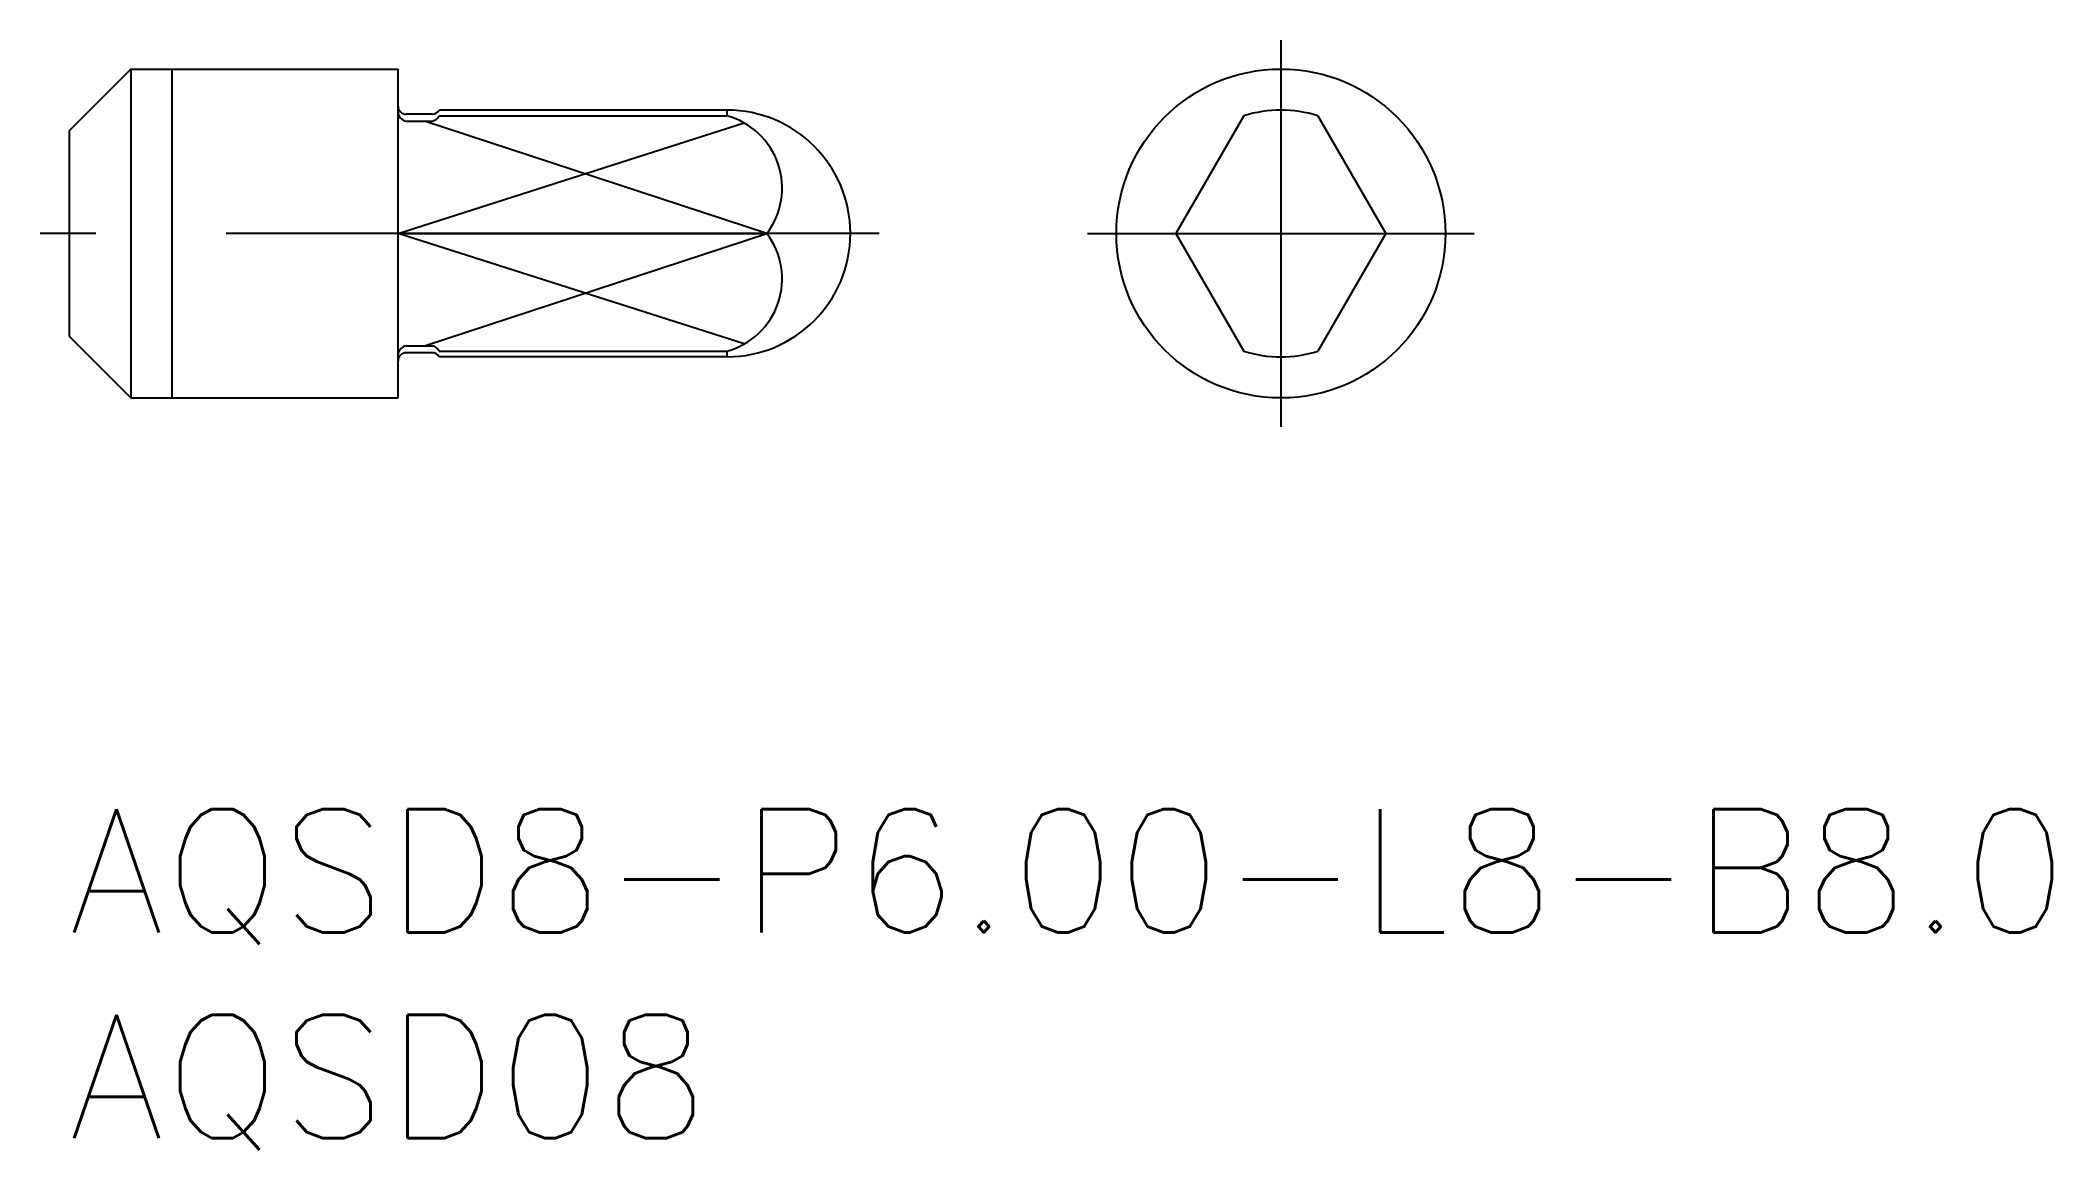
# Model space of a CAD drawing. Extents: x -0.7 to 48.2, y -8.3 to 18.7.
import ezdxf

# ---------------------------------------------------------------- set-up
doc = ezdxf.new("R2010")
doc.units = 0
doc.header["$LTSCALE"] = 0.5
doc.linetypes.add('CENTER', pattern=[50.8, 31.75, -6.35, 6.35, -6.35])
for name, color, linetype in [('MSM_CENTER', 1, 'CENTER'), ('MSM_CONTINUOUS', 7, 'CONTINUOUS'), ('MSM_NARROW', 5, 'CONTINUOUS'), ('MSM_PART_NUMBER', 7, 'CONTINUOUS')]:
    doc.layers.add(name, color=color, linetype=linetype)
doc.styles.get("Standard").update_dxf_attribs({"font": 'txt.shx', "height": 1, "bigfont": 'bigfont.shx'})

# ---------------------------------------------------------------- blocks, each defined once
blk = doc.blocks.new('*U18')
at = {"layer": 'MSM_PART_NUMBER'}
blk.add_text('AQSD8-P6.00-L8-B8.0', height=3, dxfattribs=at).set_placement((0, -3))
blk = doc.blocks.new('*U19')
at = {"layer": 'MSM_PART_NUMBER'}
blk.add_text('AQSD08', height=3, dxfattribs=at).set_placement((0, -8))

msp = doc.modelspace()

# ---------------------------------------------------------------- linework, layer by layer
at = {"layer": 'MSM_CENTER'}
for p, q in [((29.469, 18.7), (29.469, 9.3)), ((19.7, 14), (-0.7, 14)), ((24.769, 14), (34.169, 14))]:
    msp.add_line(p, q, dxfattribs=at)
at = {"layer": 'MSM_CONTINUOUS'}
for p, q in [((1.5, 18), (0, 16.5)), ((1.5, 18), (8, 18)), ((1.5, 18), (1.5, 10)), ((8, 10), (8, 18)), ((8, 10), (8, 18)), ((8.827, 16.9), (8.2, 16.9)), ((8.2, 16.731), (8.827, 16.731)), ((16, 17), (9, 17)), ((9, 16.862), (15.997, 16.862)), ((28.569, 16.862), (26.917, 14)), ((30.369, 16.862), (32.021, 14)), ((0, 16.5), (0, 11.5)), ((8, 14), (16.968, 14)), ((26.917, 14), (28.569, 11.138)), ((32.021, 14), (30.369, 11.138)), ((0, 11.5), (1.5, 10)), ((8.2, 11.269), (8.827, 11.269)), ((8.827, 11.1), (8.2, 11.1)), ((8.827, 11.1), (8.2, 11.1)), ((9, 11.138), (15.997, 11.138)), ((16, 11), (9, 11)), ((1.5, 10), (8, 10))]:
    msp.add_line(p, q, dxfattribs=at)
msp.add_circle((29.469, 14), 4, dxfattribs=at)
for centre, radius, start, end in [((8.2, 17.1), 0.2, 180, 270), ((8.236, 16.966), 0.237, 185.2938, 261.1738), ((8.827, 17.1), 0.2, 270, 330), ((8.805, 16.94), 0.21, 275.9307, 338.1965), ((15.522, 15.105), 1.82, 322.6062, 74.8583), ((16, 14), 3, 270, 90), ((29.469, 14), 3, 72.5424, 107.4576), ((15.522, 12.895), 1.82, 285.1417, 37.3938), ((8.236, 11.034), 0.237, 98.8262, 174.7062), ((8.805, 11.06), 0.21, 21.8035, 84.0693), ((8.2, 10.9), 0.2, 90, 180), ((8.827, 10.9), 0.2, 30, 90), ((29.469, 14), 3, 252.5424, 287.4576)]:
    msp.add_arc(centre, radius, start, end, dxfattribs=at)
at = {"layer": 'MSM_NARROW'}
for p, q in [((2.5, 18), (2.5, 10)), ((8, 14), (16.421, 16.687)), ((16.968, 14), (8.648, 16.731)), ((16, 16.98), (16, 16.882)), ((16.421, 11.313), (8, 14)), ((8.648, 11.269), (16.968, 14)), ((16, 11.118), (16, 11.02))]:
    msp.add_line(p, q, dxfattribs=at)

# ---------------------------------------------------------------- block references
at = {"layer": 'MSM_CONTINUOUS'}
for name in ['*U18', '*U19']:
    msp.add_blockref(name, (0, 0), dxfattribs=at)

doc.saveas('drawing.dxf')
